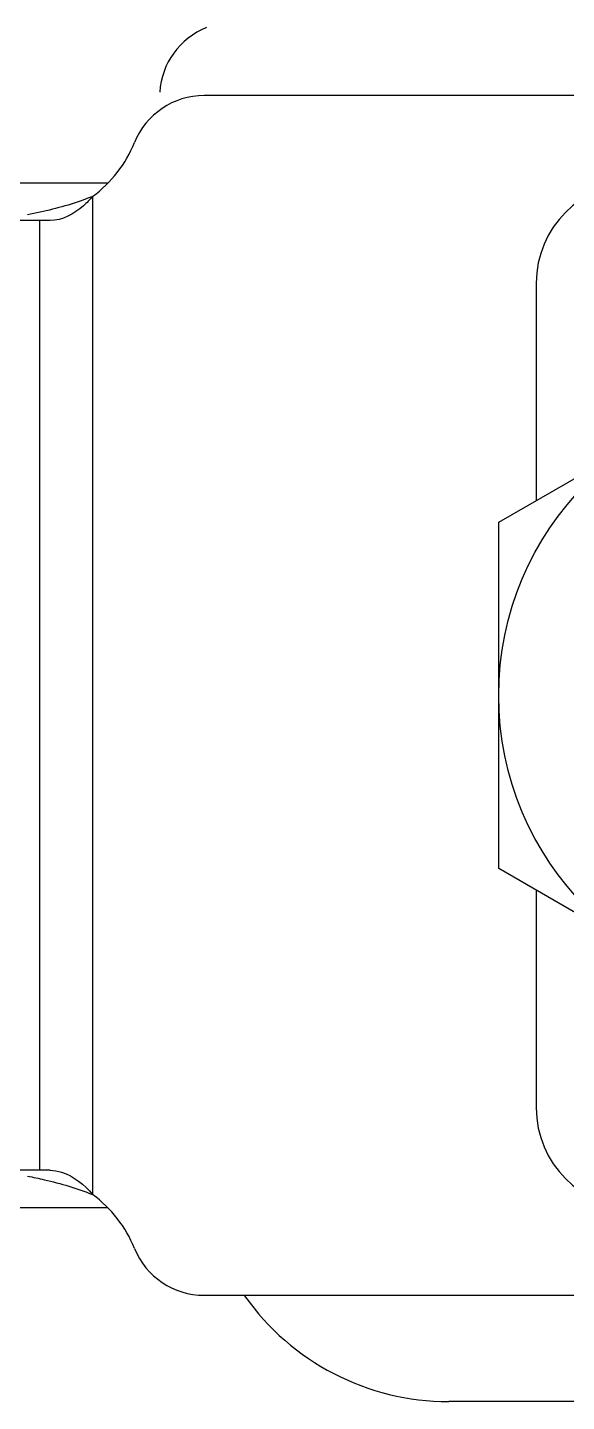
# Model space of a CAD drawing. Extents: x 1031190 to 1725648, y 733081 to 1571294.
# Drawn here: x 1156704.8 to 1156881.2, y 1227622 to 1228071.5 of the extents above; entities that cross this region are included whole.
import ezdxf

# ---------------------------------------------------------------- set-up
doc = ezdxf.new("R2010")
doc.units = 0
doc.header["$LTSCALE"] = 1000
doc.header["$MEASUREMENT"] = 0

msp = doc.modelspace()

# ---------------------------------------------------------------- linework, layer by layer
for p, q in [((1157106.37, 1228049.25), (1156762.59, 1228049.25)), ((1156731.03, 1228020.63), (1156666.13, 1228020.63)), ((1156726.12, 1228016.28), (1156726.12, 1227689.7)), ((1156712.22, 1228008.37), (1156337.24, 1228008.37)), ((1156708.77, 1228008.37), (1156708.77, 1227697.62)), ((1156871.27, 1227987.92), (1156871.27, 1227916.73)), ((1156859, 1227909.65), (1156957.13, 1227966.3)), ((1156859, 1227796.34), (1156859, 1227909.65)), ((1156957.13, 1227739.68), (1156859, 1227796.34)), ((1156871.27, 1227789.25), (1156871.27, 1227718.06)), ((1156712.22, 1227697.62), (1156337.24, 1227697.62)), ((1156731.03, 1227685.35), (1156666.14, 1227685.35)), ((1156762.59, 1227656.73), (1157106.37, 1227656.73)), ((1157071.62, 1227621.98), (1156842.65, 1227621.98))]:
    msp.add_line(p, q)
msp.add_circle((1156957.13, 1227852.99), 98.13)
for centre, radius, start, end in [((1156772.57, 1228048.81), 24.53, 112.0243, 176.3478), ((1156762.59, 1228024.72), 24.53, 90, 157.9757), ((1156701.94, 1228049.25), 40.89, 306.2515, 337.9757), ((1156903.98, 1227987.92), 32.71, 90, 180), ((1156903.98, 1227718.06), 32.71, 180, 270), ((1156701.94, 1227656.73), 40.89, 22.0243, 53.7485), ((1156762.59, 1227681.26), 24.53, 202.0243, 270), ((1156842.65, 1227703.75), 81.78, 215.2532, 270)]:
    msp.add_arc(centre, radius, start, end)
for points, knots in [([(1156726.12, 1228016.28), (1156724.46, 1228015.61), (1156717.52, 1228013.08), (1156710.32, 1228011.28), (1156704.82, 1228010.29)], [0, 0, 0, 0, 0.242689, 1, 1, 1, 1]), ([(1156726.12, 1228016.28), (1156725.2, 1228015.17), (1156721.49, 1228011.31), (1156716.19, 1228008.37), (1156712.22, 1228008.37)], [0, 0, 0, 0, 0.266, 1, 1, 1, 1]), ([(1156704.82, 1227695.7), (1156706.67, 1227695.36), (1156713.9, 1227693.88), (1156721.01, 1227691.75), (1156726.12, 1227689.7)], [0, 0, 0, 0, 0.255037, 1, 1, 1, 1]), ([(1156712.22, 1227697.62), (1156713.48, 1227697.62), (1156718.91, 1227696.62), (1156723.45, 1227692.91), (1156726.12, 1227689.7)], [0, 0, 0, 0, 0.231026, 1, 1, 1, 1])]:
    msp.add_open_spline(points, degree=3, knots=knots)

doc.saveas('drawing.dxf')
